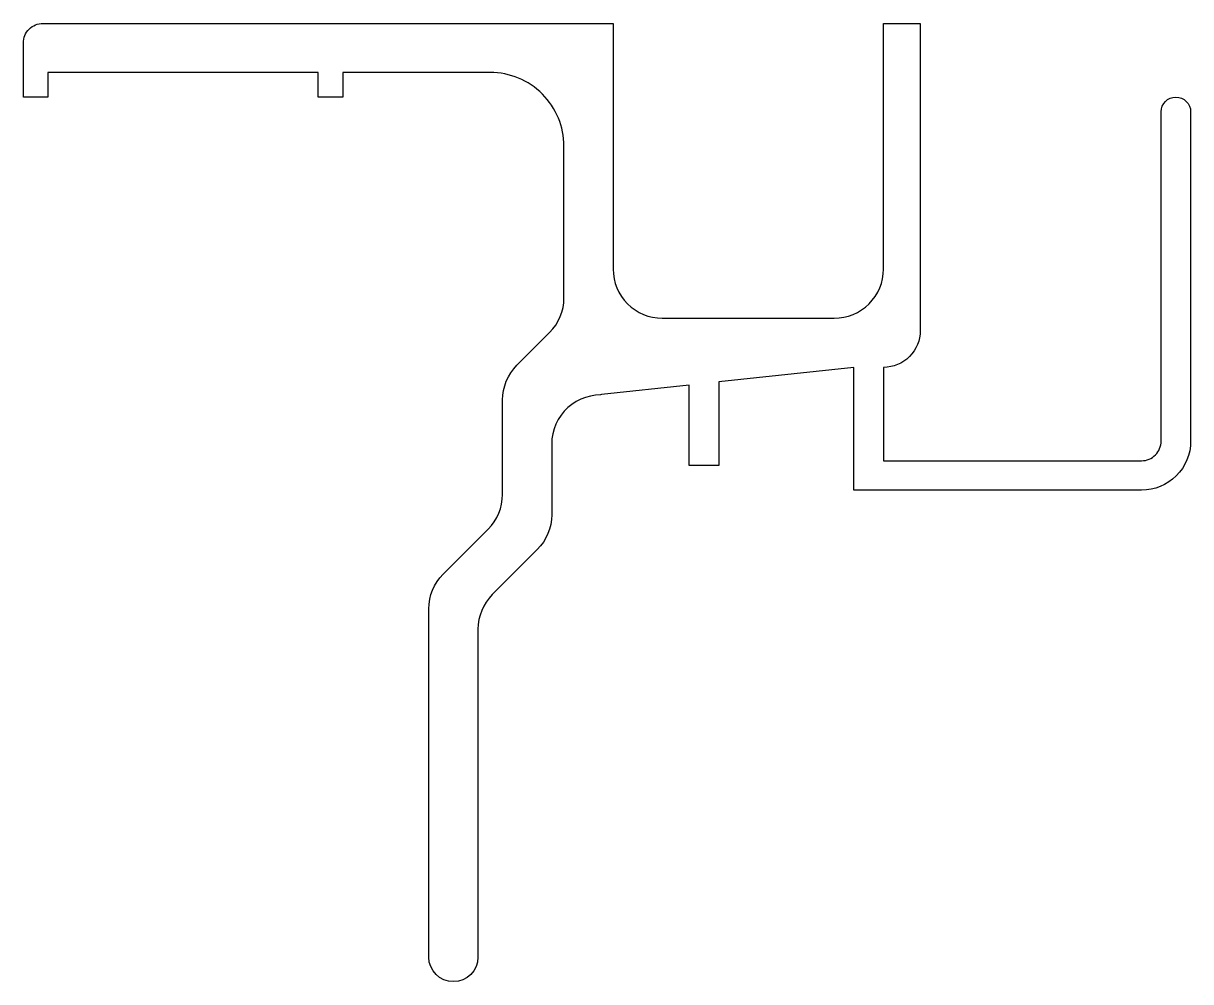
# Model space of a CAD drawing. Extents: x -25 to 22.5, y 220.4 to 259.4.
import ezdxf

# ---------------------------------------------------------------- set-up
doc = ezdxf.new("R2010")
doc.units = 0
doc.layers.add('ANA', color=220, linetype='CONTINUOUS')

msp = doc.modelspace()

# ---------------------------------------------------------------- linework, layer by layer
at = {"layer": 'ANA', "color": 0}
msp.add_lwpolyline([(-6.471, 234.736), (-6.471, 234.323), (-6.471, 221.394, -1), (-8.471, 221.394), (-8.471, 235.152), (-8.471, 235.566, -0.198912), (-7.885, 236.98), (-6.056, 238.809, 0.198912), (-5.471, 240.223), (-5.471, 244.066, -0.198912), (-4.885, 245.48), (-3.556, 246.809, 0.198912), (-2.971, 248.223), (-2.971, 248.637), (-2.971, 254.394, 0.414214), (-5.971, 257.394), (-11.971, 257.394), (-11.971, 256.394), (-12.971, 256.394), (-12.971, 257.394), (-23.971, 257.394), (-23.971, 256.394), (-24.971, 256.394), (-24.971, 258.594, -0.414214), (-24.171, 259.394), (-0.971, 259.394), (-0.971, 249.394, 0.414214), (1.029, 247.394), (8.029, 247.394, 0.414214), (10.029, 249.394), (10.029, 259.394), (11.529, 259.394), (11.529, 246.894, -0.414214), (10.029, 245.394), (10.029, 241.594), (20.529, 241.594, 0.414214), (21.329, 242.394), (21.329, 255.794, -1), (22.529, 255.794), (22.529, 242.394, -0.414214), (20.529, 240.394), (8.829, 240.394), (8.829, 245.394), (3.329, 244.8), (3.329, 241.394), (2.129, 241.394), (2.129, 244.671), (-1.442, 244.285), (-1.481, 244.27, 0.442954), (-3.46, 242.066), (-3.471, 241.987), (-3.471, 240.223), (-3.471, 239.394, -0.198912), (-4.056, 237.98), (-5.592, 236.445), (-5.889, 236.146, 0.198158)], format="xyb", close=True, dxfattribs=at)

doc.saveas('drawing.dxf')
